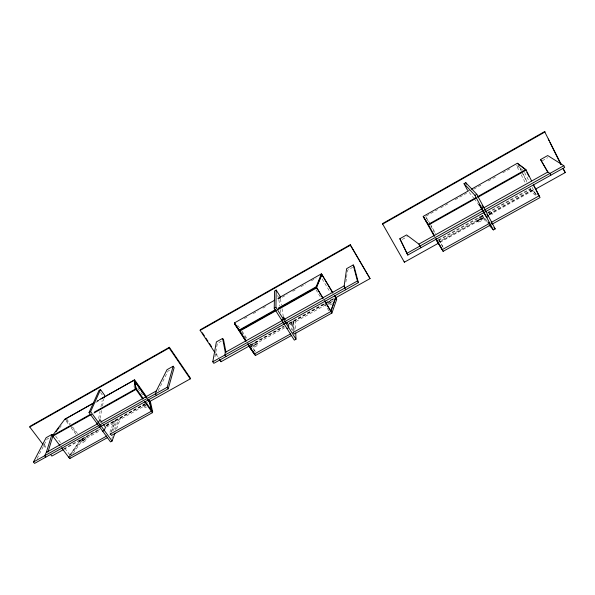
<?xml version="1.0" encoding="UTF-8"?>
<svg xmlns="http://www.w3.org/2000/svg" width="595" height="595" viewBox="0 0 595 595"><rect width="100%" height="100%" fill="white"/><g stroke="black" fill="none" stroke-linecap="round" stroke-linejoin="round"><path stroke-width="0.45" stroke-dasharray="2.98 2.23" d="M345.903 282.052L346.409 278.415M346.535 277.501L347.168 272.949M347.294 272.034L347.547 270.212L352.671 267.334M214.944 356.993L217.354 343.397L221.251 341.203M99.997 418.56L101.589 410.483M102.474 405.991L103.887 398.814M98.621 418.53L100.057 411.346M100.949 406.846L102.206 400.554M116.575 428.906L120.755 417.645M111.808 438.433L112.462 436.693M115.058 429.754L119.275 418.471M113.333 430.453L116.769 421.349L147.359 404.295M111.034 432.32L115.75 419.936L116.769 421.349M111.808 431.301L115.274 422.182L114.247 420.777L109.495 433.182M69.035 456.291L80.786 439.445M158.144 390.826L168.028 371.124L170.319 369.83M37.106 458.529L47.169 439.051L50.062 437.422M73.2 453.278L81.976 440.746L100.205 430.579M70.076 454.818L80.942 439.355L81.976 440.746M70.827 454.855L81.857 439.474M106.572 425.797L108.178 423.633M59.448 428.177L62.192 424.607M97 401.067L98.614 400.16M96.881 401.231L99.298 399.87M95.736 402.458L98.956 400.643M244.367 318.615L247.594 316.793M253.247 313.61L258.089 310.873M262.93 308.143L266.158 306.321M282.298 297.217L287.14 294.488M292.785 291.305L295.209 289.936M300.854 286.745L305.696 284.016M311.349 280.833L316.19 278.103M426.213 216.03L437.504 209.663M440.724 207.848L447.983 203.758M455.235 199.66L466.525 193.293M473.776 189.203L481.035 185.112M488.287 181.021L495.546 176.923M502.797 172.833L510.049 168.742M402.257 239.465L407.493 236.52M542.209 160.799L547.75 157.682M63.568 448.928L99.402 429.062M106.319 425.202L147.954 401.975M249.952 345.07L283.369 326.305M289.029 323.145L324.595 303.301M325.406 302.855L334.301 297.894M438.396 239.949L483.542 214.758M487.573 212.512L530.301 188.675L537.917 194.796M63.992 449.307L99.603 429.441M106.081 425.834L144.927 404.161M250.978 345.011L284.187 326.491M289.044 323.777L324.684 303.904M325.495 303.45L333.594 298.935M483.244 215.464L481.519 216.424L487.439 223.162M80.422 440.278L99.878 429.426M106.364 425.804L145.269 404.109M250.703 345.301L283.912 326.781M289.579 323.62L326.834 302.84M327.644 302.386L334.122 298.772L333.185 297.18M438.708 240.447L483.14 215.665M487.989 212.958L530.807 189.076M106.55 427.046L115.274 422.182M250.116 347.011L284.871 327.637M289.728 324.937L292.152 323.583L291.193 322.066L291.446 329.875M294.079 330.508L293.766 322.683L326.886 304.224M327.689 303.77L333.341 300.624M437.682 242.455L483.11 217.138L487.26 221.831M488.852 213.932L531.164 190.348L537.315 195.324M439.831 241.778L484.419 216.93M489.283 214.215L533.879 189.366M439.965 242.373L485.23 217.153M489.269 214.899L533.73 190.132M523.072 170.296L516.311 165.209L519.182 170.825M529.022 190.073L536.779 196.395M486.955 220.827L482.233 215.487L483.11 217.138M237.725 325.443L239.993 328.269M250.421 345.464L255.374 351.749M469.224 192.401L473.635 198.016M474.185 198.723L478.045 203.639M43.985 444.353L46.745 447.983M43.561 445.172L46.328 448.809M55.603 436.038L61.047 443.275M64.862 448.347L69.764 454.863M66.573 418.91L70.396 424.049M72.575 426.987L77.491 433.599M66.075 419.654L69.89 424.785M70.433 425.514L76.428 433.584M81.24 440.999L82.274 442.39M66.224 421.186L68.953 424.86M71.14 427.798L76.056 434.402M85.167 437.965L86.201 439.363M100.548 392.522L103.106 396.062M145.143 404.213A2.484 0.699 -35.2 0 0 143.812 405.909L144.823 407.344M137.869 388.208L143.737 396.53M215.531 352.642L218.581 357.216M215.918 354.084L217.956 357.141M252.697 345.427L253.671 346.93M242.113 331.199L247.044 338.786M250.502 344.103L255.434 351.69M241.481 331.72L246.449 339.351M256.862 342.653L257.836 344.155M430.021 223.497L425.537 216.416L428.631 222.009M277.449 295.559L278.408 297.091M293.766 322.683L292.814 321.159L293.231 332.419M438.82 240.387L443.669 248.13M315.967 289.713L320.757 297.545M324.587 303.807L328.894 310.858M322.148 278.981L330.307 292.435M430.46 224.293L435.748 233.828M438.827 239.391L443.23 247.334M430.847 226.003L434.387 232.392M476.952 220.165L477.837 221.816M481.645 217.554L482.53 219.205M491.344 212.14L492.221 213.798A2.7 0.803 -27.8 0 1 490.429 215.725M521.227 174.833L525.333 182.858M524.589 172.461L528.791 180.716M532.153 187.321L536.363 195.569M519.755 167.403L521.391 170.616M523.027 173.822L527.125 181.854M518.052 164.659L521.436 171.286M521.852 172.111L526.925 182.048M530.301 188.675L531.164 190.348M133.979 385.902L134.53 388.602M280.446 298.861L281.457 305.109M282.03 308.679L283.183 315.819M278.832 299.768L279.814 306.031M280.379 309.608L280.944 313.178M295.165 320.363L295.566 329.325M293.573 321.255L293.923 330.24M292.152 323.583L292.39 330.552M146.548 407.017A2.484 0.707 -35.2 0 1 144.868 407.426A2.484 0.707 -35.2 0 1 145.678 406.043M145.53 405.582A2.484 0.699 -35.2 0 1 143.812 405.909M332.531 303.398A2.544 0.774 -31.3 0 1 330.433 304.796A2.544 0.774 -31.3 0 1 328.775 305.086M328.715 304.662A2.544 0.774 -31.3 0 1 332.337 302.245M327.957 302.796A2.544 0.766 -31.3 0 1 331.259 300.72A2.544 0.766 -31.3 0 1 331.445 301.977A2.544 0.766 -31.3 0 1 328.083 303.614M487.848 213.211A2.707 0.796 -27.8 0 1 491.254 212.08A2.707 0.796 -27.8 0 1 489.551 214.066M489.306 214.505A2.7 0.803 -27.8 0 1 492.221 213.806M83.263 442.234A2.484 0.677 -36.3 0 0 86.282 439.519A2.484 0.677 -36.3 0 0 83.174 440.873A2.484 0.677 -36.3 0 0 83.263 442.234M82.229 440.843A2.492 0.669 -36.3 0 0 85.249 438.121A2.492 0.669 -36.3 0 0 82.14 439.482A2.492 0.669 -36.3 0 0 82.229 440.843M254.63 346.93A2.506 0.751 -33 0 0 257.888 344.349A2.506 0.751 -33 0 0 254.734 345.353A2.506 0.751 -33 0 0 254.63 346.93M253.656 345.42A2.506 0.744 -33 0 0 256.914 342.846A2.506 0.744 -33 0 0 253.76 343.851A2.506 0.744 -33 0 0 253.656 345.42M478.023 220.224A2.692 0.796 -28 0 0 481.705 217.755A2.692 0.796 -28 0 0 478.179 218.603A2.692 0.796 -28 0 0 478.023 220.224M478.908 221.875A2.692 0.803 -28 0 0 482.59 219.406A2.692 0.803 -28 0 0 479.057 220.254A2.692 0.803 -28 0 0 478.908 221.875"/><path stroke-width="0.89" d="M295.998 339.187L275.939 307.384L276.177 290.07L274.57 290.977L274.236 308.344L294.309 340.124L295.998 339.187L295.722 332.917M290.754 333.795L254.281 354.055L254.333 353.333M291.736 335.357L255.456 355.498L250.064 347.696L250.116 347.011M245.876 341.136L234.445 322.921L274.719 300.192M245.609 340.861L234.683 324.074L234.772 323.435M345.621 289.758L344.17 285.897L346.625 268.657L353.214 264.954L354.137 266.515L358.391 282.625L213.821 363.337L212.787 361.797L216.379 341.924L222.619 338.414L223.594 339.886L225.959 352.173M222.619 338.414L225.274 352.389L224.88 355.044L225.907 356.591M249.357 345.918L221.005 361.73L221.117 361.031M104.066 397.914L104.594 395.221L100.51 389.554L99.015 390.394L89.034 412.558L110.514 441.899L112.076 441.036L114.969 433.242M149.784 401.454L190.251 378.881L190.415 378.16L169.359 347.294L30.204 426.198L29.75 426.994L43.011 444.443M214.899 352.56L200.151 330.396L200.299 329.749L350.262 244.724L370.038 278.601L336.019 297.574M47.935 452.17L52.962 435.793L51.929 434.424L46.135 437.689L33.491 461.973L34.584 463.401L168.236 388.788L174.134 367.688L173.145 366.245L167.031 369.681L156.277 390.974L155.384 393.868L156.44 395.37M33.491 461.973L167.188 387.278L173.145 366.245M110.41 433.971L111.466 435.421L152.409 412.692L152.655 411.874L150.58 402.503L148.505 399.565M151.621 410.401L149.286 401.87L147.679 399.602L149.323 401.848L149.568 401.075L151.621 410.401L151.368 411.219L110.001 434.201M29.75 426.994L169.151 347.971L169.359 347.294M45.77 457.153L44.677 455.725L46.313 452.468L51.929 434.424M293.231 332.419L294.22 333.981L331.913 313.059L336.681 299.426L334.68 295.693M293.015 332.538L330.946 311.468L335.639 297.269M93.98 413.019L135.965 389.42L136.248 388.639L134.344 380.681L146.08 397.326M146.906 397.296L134.663 379.915L134.388 380.651L135.965 389.42M330.798 310.85L335.744 297.872M322.795 298.125L316.488 287.318L321.754 274.355L332.865 293.119M278.081 308.195L316.161 286.783L321.441 273.826L332.769 292.532M316.443 287.348L321.836 274.912M61.538 447.76L69.704 458.596L70.106 457.704M89.034 412.558L90.611 411.673L100.51 389.554M53.238 435.309L52.799 436.165L91.556 414.38M59.902 445.581L52.442 435.681L64.788 419.244L93.779 402.889M55.937 431.762L58.645 428.221M545.132 131.889L382.63 224.114L382.429 223.646L544.604 131.599L561.144 164.265M200.151 330.396L350.403 245.222L350.262 244.724M467.573 190.288L464.041 183.677L465.781 182.687L476.84 194.334L495.189 228.889L493.359 229.901L489.216 225.185M277.939 298.378L321.441 273.826M434.127 236.066L423.209 216.387L469.068 190.512M471.478 189.143L517.338 163.261L525.824 169.553L531.595 180.902M99.417 399.706L134.046 380.168L146.125 397.304M65.532 418.917L93.668 403.046M100.905 398.962L134.663 379.915M278.267 298.891L280.676 297.53M274.236 308.344L275.939 307.384M464.041 183.677L474.996 195.368L476.84 194.334M547.809 172.193L540.572 159.564L547.697 155.548L563.807 165.67L564.685 167.455L407.783 255.054L399.855 238.714L406.593 234.921L418.887 244.114L420.888 247.743M275.649 309.556L239.19 330.061L246.174 340.95M52.442 435.681L90.395 414.343M94.427 412.075L135.615 388.922L134.046 380.168M423.209 216.387L428.221 224.427L475.814 197.674M477.428 196.767L525.824 169.553M275.983 310.092L239.532 330.582L234.683 324.074M278.415 308.723L316.488 287.318M239.45 331.266L276.4 310.493M278.006 309.593L316.562 287.921M476.119 198.247L428.534 224.992L423.514 216.937M477.733 197.339L526.121 170.148L517.338 163.261M96.97 423.402L98.539 422.524L99.819 419.46L101.886 422.286M281.658 320.088L283.354 319.136L283.332 316.711L285.258 319.775M483.623 207.105L481.786 208.131L478.596 204.345M46.313 452.468L98.063 423.528M100.488 422.175L156.277 390.974M225.274 352.389L282.699 320.274M284.321 319.366L344.17 285.897M418.887 244.114L482.151 208.733M483.772 207.826L547.839 172L549.921 173.428L550.806 175.205M212.787 361.797L357.424 280.989L353.214 264.954M406.831 253.381L563.807 165.67M63.182 449.761L51.854 456.082L50.746 454.625M382.429 223.646L404.399 262.194L438.351 243.273M535.344 189.232L565.25 172.565L563.197 168.415M102.697 431.226L104.259 430.349L105.501 427.247L103.433 424.413M287.006 328.559L288.701 327.614L288.642 325.138L286.708 322.074M68.633 457.176L106.758 436.001M435.763 238.952L443.149 251.321L490.221 225.193L489.321 223.497L442.219 249.655L436.782 240.841M69.704 458.596L107.502 437.615M565.25 172.565L563.041 168.883M482.076 205.431L483.11 206.547M486.933 214.579L488.517 216.32L486.68 217.339L483.49 212.549M493.991 227.543L495.189 228.889M488.138 222.158L489.321 223.497M64.788 419.244L65.138 419.72M253.805 352.619L249.082 346.208L255.456 355.498M90.611 411.673L112.076 441.036M136.248 388.639L143.135 398.397M145.254 401.402L152.655 411.874M135.615 388.922L142.874 399.193M144.466 401.447L152.409 412.692M167.188 387.278L168.236 388.788M169.151 347.971L190.251 378.881M202.33 332.806L204.36 335.855M205.885 338.146L207.915 341.195M209.44 343.486L211.47 346.535M219.481 359.44L221.005 361.73M247.855 344.178L254.281 354.055M247.594 343.917L250.064 347.696M234.445 322.921L238.238 328.767M248.152 343.999L249.141 345.524M249.893 346.506L251.373 348.782M252.853 351.057L253.842 352.575M276.177 290.07L280.014 296.184L280.297 297.969M316.161 286.783L323.137 298.311M324.625 300.639L330.946 311.468M324.714 301.263L331.913 313.059M334.308 295.499L336.681 299.426M357.424 280.989L358.391 282.625M350.403 245.222L370.038 278.601M540.572 159.564L547.839 172M399.855 238.714L407.783 255.054M428.221 224.427L434.714 236.133M436.038 238.521L443.149 251.321M474.996 195.368L493.359 229.901M480.247 206.45L482.679 211.024M465.781 182.687L466.569 184.16M533.276 184.219L540.052 197.54L492.035 224.189L491.135 222.485L539.167 195.807L533.589 185.454M526.865 172.238L528.97 176.373M548.285 139.059L549.111 140.71M549.929 142.369L560.996 164.741M404.161 261.659L404.399 262.194"/></g></svg>
